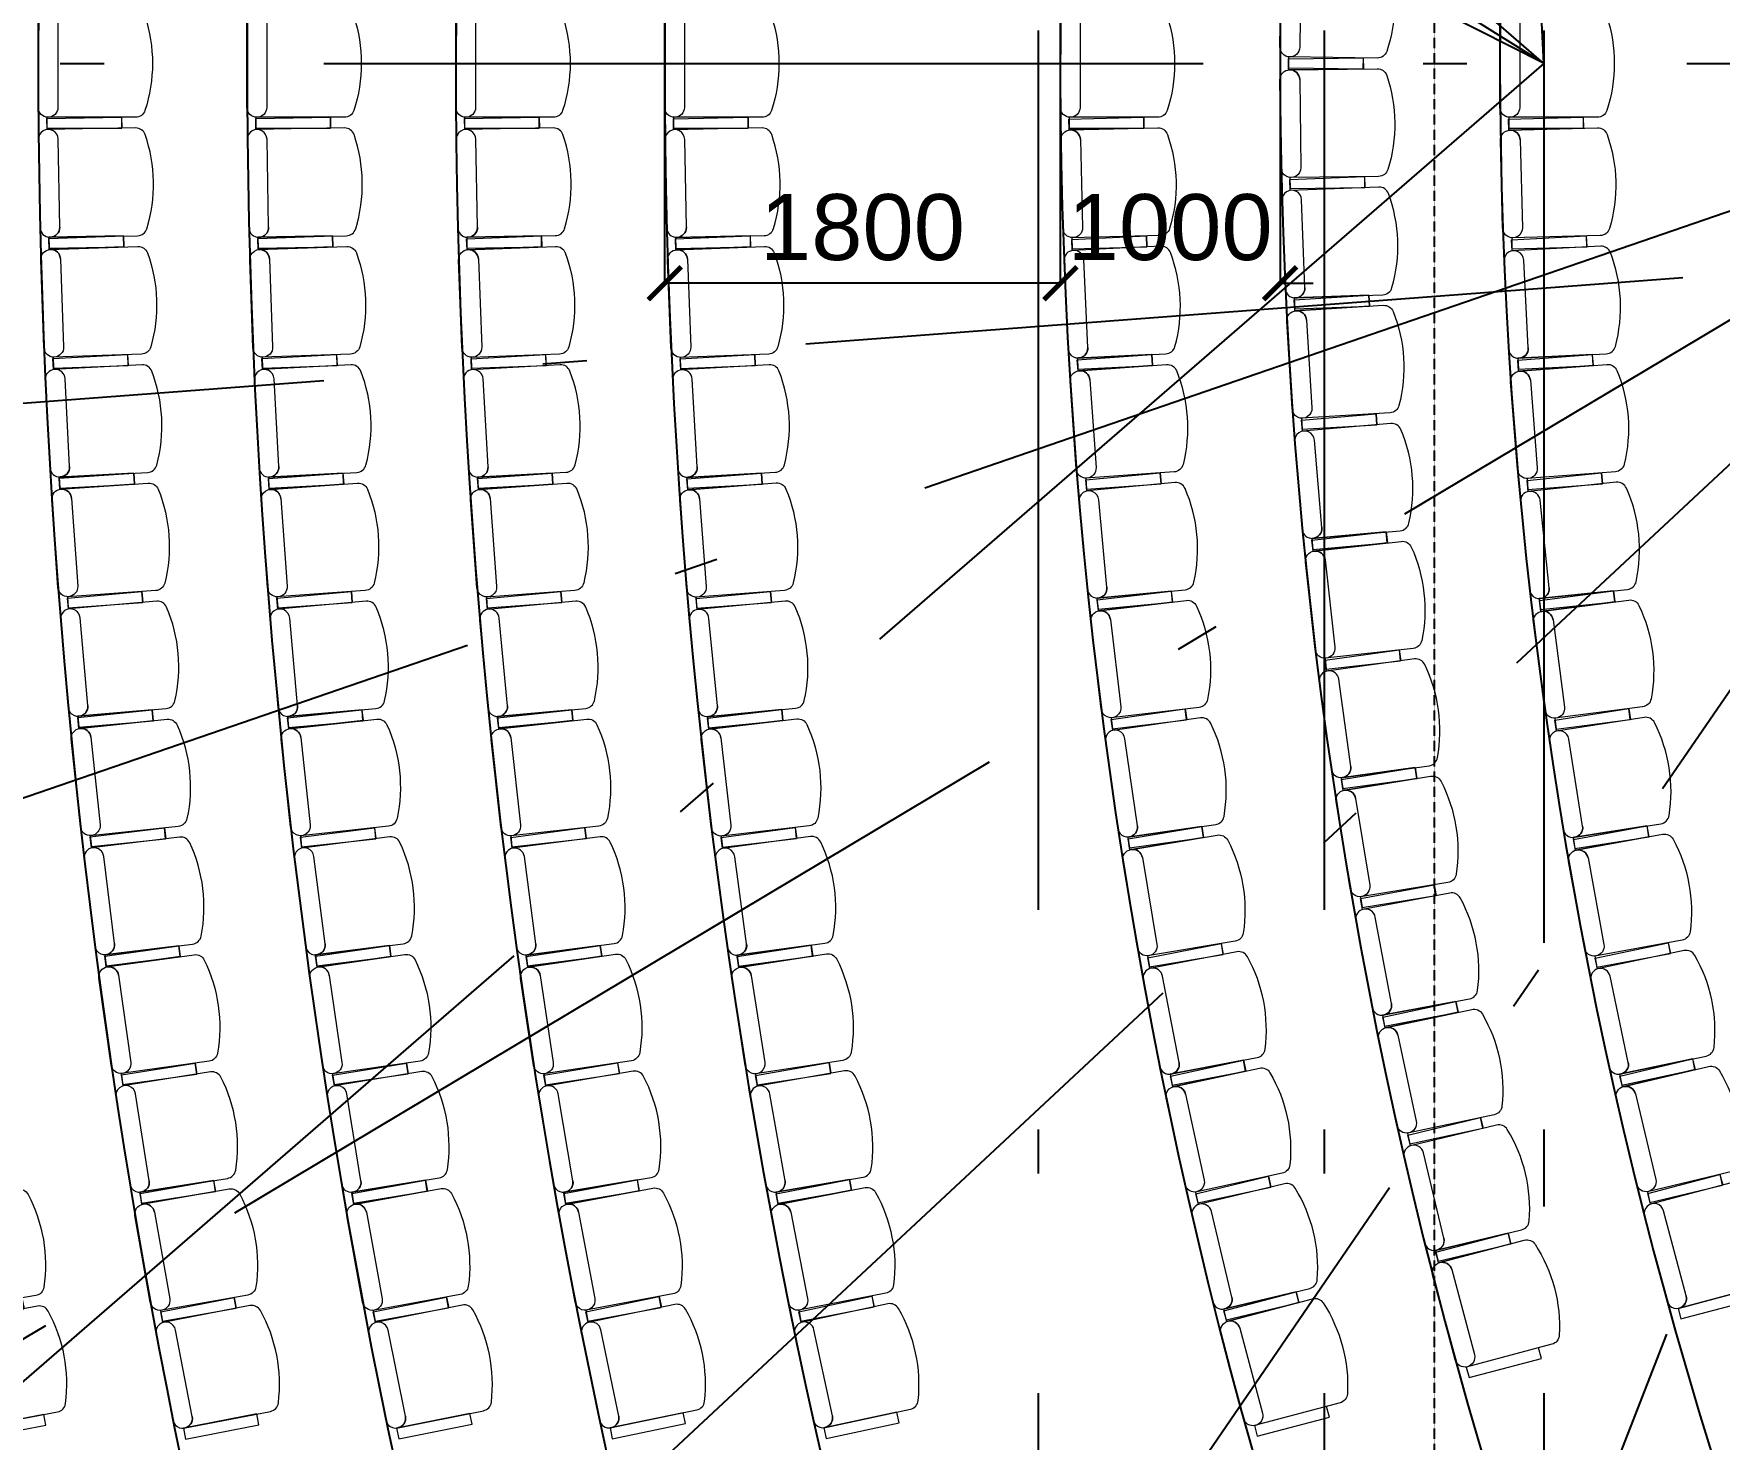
# Model space of a CAD drawing. Header units: millimetres. Extents: x 2558 to 253942, y 1343 to 186042.
# Drawn here: x 162631 to 170299, y 138984 to 145378 of the extents above; entities that cross this region are included whole.
import ezdxf

# ---------------------------------------------------------------- set-up
doc = ezdxf.new("R2010")
doc.units = ezdxf.units.MM
doc.linetypes.add('DASHED', pattern=[0.75, 0.5, -0.25])
doc.linetypes.add('OSY', pattern=[6200, 4000, -1000, 200, -1000])
for name, color, linetype in [('axes', 40, 'OSY'), ('dim100', 7, 'Continuous'), ('P', 3, 'Continuous'), ('R', 7, 'Continuous'), ('SEATS PARTER 54sm', 9, 'Continuous')]:
    doc.layers.add(name, color=color, linetype=linetype)
doc.layers.add('ST', color=5, linetype='Continuous', lineweight=50)
doc.styles.add('DIM100', font='arial.ttf')
doc.dimstyles.new('DIM100', dxfattribs={"dimtxt": 300, "dimasz": 150, "dimexe": 0, "dimexo": 100, "dimgap": 100, "dimtad": 1, "dimdec": 0, "dimzin": 0, "dimdsep": 46, "dimtxsty": 'DIM100', "dimblk": 'ARCHTICK', "dimcen": 200, "dimdle": 0.5, "dimclrt": 256, "dimaunit": 1, "dimazin": 0, "dimtfac": 1, "dimtdec": 0, "dimtix": 1, "dimtofl": 0, "dimtmove": 2, "dimatfit": 0, "dimldrblk": 'DOT', "dimfxl": 0, "dimtvp": 1.5, "dimtolj": 1, "dimtzin": 0, "dimarcsym": 0})

# ---------------------------------------------------------------- blocks, each defined once
blk = doc.blocks.new('_ArchTick')
at = {"color": 0, "linetype": 'ByBlock', "const_width": 0.15}
blk.add_lwpolyline([(-0.5, -0.5), (0.5, 0.5)], dxfattribs=at)
blk = doc.blocks.new('*D450')
at = {"layer": 'Defpoints', "color": 0, "transparency": 16777216}
for p in [(167301.4, 145243.4), (168301.4, 145243.4), (167301.4, 144243.4)]:
    blk.add_point(p, dxfattribs=at)
at = {"layer": 'dim100', "color": 0, "lineweight": -2, "transparency": 16777216}
for p, q in [((167301.4, 145143.4), (167301.4, 144243.4)), ((168301.4, 145143.4), (168301.4, 144243.4)), ((167301.4, 144243.4), (167151.4, 144243.4)), ((168301.4, 144243.4), (168451.4, 144243.4))]:
    blk.add_line(p, q, dxfattribs=at)
at = {"layer": 'dim100', "color": 0, "lineweight": -2, "transparency": 16777216, "xscale": 150, "yscale": 150, "zscale": 150}
blk.add_blockref('_ArchTick', (167301.4, 144243.4), dxfattribs=at)
at = {"layer": 'dim100', "color": 0, "lineweight": -2, "transparency": 16777216, "xscale": 150, "yscale": 150, "zscale": 150, "rotation": 180}
blk.add_blockref('_ArchTick', (168301.4, 144243.4), dxfattribs=at)
at = {"layer": 'dim100', "transparency": 16777216, "insert": (167801.4, 144496.6), "char_height": 300, "attachment_point": 5, "style": 'DIM100'}
blk.add_mtext('\\A1;1000', dxfattribs=at)
blk = doc.blocks.new('_Dot')
at = {"layer": 'P', "color": 0, "lineweight": -2}
blk.add_line((-0.5, 0), (-1, 0), dxfattribs=at)
at = {"layer": 'P', "color": 0, "const_width": 0.5}
blk.add_lwpolyline([(-0.25, 0, 1), (0.25, 0, 1)], format="xyb", close=True, dxfattribs=at)
blk = doc.blocks.new('*D451')
at = {"layer": 'Defpoints', "color": 0, "transparency": 16777216}
for p in [(165501.4, 145243.4), (167301.4, 145243.4), (165501.4, 144243.4)]:
    blk.add_point(p, dxfattribs=at)
at = {"layer": 'dim100', "color": 0, "lineweight": -2, "transparency": 16777216}
for p, q in [((165501.4, 145143.4), (165501.4, 144243.4)), ((167301.4, 145143.4), (167301.4, 144243.4)), ((167301.9, 144243.4), (165500.9, 144243.4))]:
    blk.add_line(p, q, dxfattribs=at)
at = {"layer": 'dim100', "color": 0, "lineweight": -2, "transparency": 16777216, "xscale": 150, "yscale": 150, "zscale": 150, "rotation": 180}
blk.add_blockref('_ArchTick', (165501.4, 144243.4), dxfattribs=at)
at = {"layer": 'dim100', "color": 0, "lineweight": -2, "transparency": 16777216, "xscale": 150, "yscale": 150, "zscale": 150}
blk.add_blockref('_ArchTick', (167301.4, 144243.4), dxfattribs=at)
at = {"layer": 'dim100', "transparency": 16777216, "insert": (166401.4, 144496.6), "char_height": 300, "attachment_point": 5, "style": 'DIM100'}
blk.add_mtext('\\A1;1800', dxfattribs=at)
blk = doc.blocks.new('*D461')
at = {"layer": 'Defpoints', "color": 0, "transparency": 16777216}
for p in [(168899.7, 157728.9), (169501.4, 145243.4)]:
    blk.add_point(p, dxfattribs=at)
at = {"layer": 'dim100', "color": 0, "lineweight": -2, "transparency": 16777216}
blk.add_line((169501.4, 145242.9), (168899.7, 157729.4), dxfattribs=at)
at = {"layer": 'dim100', "color": 0, "lineweight": -2, "transparency": 16777216, "xscale": 150, "yscale": 150, "zscale": 150, "rotation": 92.7591076585115}
blk.add_blockref('_ArchTick', (168899.7, 157728.9), dxfattribs=at)
at = {"layer": 'dim100', "transparency": 16777216, "insert": (169453.4, 151498.3), "char_height": 300, "attachment_point": 5, "rotation": 272.75911, "style": 'DIM100'}
blk.add_mtext('\\A1;R12500', dxfattribs=at)
blk = doc.blocks.new('*D288')
at = {"layer": 'axes', "color": 0, "lineweight": -2, "transparency": 16777216}
blk.add_line((169501.8, 145243.2), (144517.2, 157885.4), dxfattribs=at)
at = {"layer": 'Defpoints', "color": 0, "transparency": 16777216}
for p in [(144517.7, 157885.2), (169501.4, 145243.4)]:
    blk.add_point(p, dxfattribs=at)
at = {"layer": 'axes', "color": 0, "lineweight": -2, "transparency": 16777216, "xscale": 150, "yscale": 150, "zscale": 150, "rotation": 153.1605896453063}
blk.add_blockref('_ArchTick', (144517.7, 157885.2), dxfattribs=at)
at = {"layer": 'axes', "transparency": 16777216, "insert": (157123.8, 151790.2), "char_height": 300, "attachment_point": 5, "rotation": 333.16059, "style": 'DIM100'}
blk.add_mtext('\\A1;R28000', dxfattribs=at)
blk = doc.blocks.new('*D289')
at = {"layer": 'axes', "color": 0, "lineweight": -2, "transparency": 16777216}
blk.add_line((169501.8, 145243.1), (148807, 158171.1), dxfattribs=at)
at = {"layer": 'Defpoints', "color": 0, "transparency": 16777216}
for p in [(148807.4, 158170.9), (169501.4, 145243.4)]:
    blk.add_point(p, dxfattribs=at)
at = {"layer": 'axes', "color": 0, "lineweight": -2, "transparency": 16777216, "xscale": 150, "yscale": 150, "zscale": 150, "rotation": 148.0070886636174}
blk.add_blockref('_ArchTick', (148807.4, 158170.9), dxfattribs=at)
at = {"layer": 'axes', "transparency": 16777216, "insert": (159288.5, 151921.9), "char_height": 300, "attachment_point": 5, "rotation": 328.00709, "style": 'DIM100'}
blk.add_mtext('\\A1;R24400', dxfattribs=at)
blk = doc.blocks.new('*D300')
at = {"layer": 'Defpoints', "color": 0, "transparency": 16777216}
for p in [(166686.6, 153376.1), (194001.4, 145243.4)]:
    blk.add_point(p, dxfattribs=at)
at = {"layer": 'dim100', "color": 0, "lineweight": -2, "transparency": 16777216}
blk.add_line((194001.9, 145243.3), (166686.1, 153376.3), dxfattribs=at)
at = {"layer": 'dim100', "color": 0, "lineweight": -2, "transparency": 16777216, "xscale": 150, "yscale": 150, "zscale": 150, "rotation": 163.4195915115752}
blk.add_blockref('_ArchTick', (166686.6, 153376.1), dxfattribs=at)
at = {"layer": 'dim100', "transparency": 16777216, "insert": (180416.2, 149552.4), "char_height": 300, "attachment_point": 5, "rotation": 343.41959, "style": 'DIM100'}
blk.add_mtext('\\A1;R28500', dxfattribs=at)

msp = doc.modelspace()

# ---------------------------------------------------------------- linework, layer by layer
at = {"layer": 'axes'}
for p, q in [((167201.4, 182593.4), (167201.4, 101893.4)), ((168501.4, 182593.4), (168501.4, 101893.4)), ((169501.4, 182593.4), (169501.4, 101893.4)), ((169501.4, 145243.4), (141538.7, 169473.3)), ((132951.4, 145243.4), (248059.2, 145243.4)), ((169501.4, 145243.4), (141538.7, 121013.6)), ((153779.8, 143031.7), (183001.4, 145243.4)), ((154958.4, 139281.7), (172301.4, 145243.4)), ((172301.4, 145243.4), (156982.9, 136095.4)), ((172301.4, 145243.4), (159778.4, 133562.5)), ((172301.4, 145243.4), (163135.9, 131858)), ((172301.4, 145243.4), (166433.4, 130119.2)), ((169501.4, 145243.4), (169501.4, 126349.1))]:
    msp.add_line(p, q, dxfattribs=at)
msp.add_lwpolyline([(184501.4, 156693.7, -0.085567), (174506.5, 158416.8, 0.127535), (165054.7, 159248.2, 0.846379), (165054.7, 131238.7, 0.127535), (174506.5, 132070, -0.085567), (184501.4, 133793.1, 0.076091)], format="xyb", dxfattribs=at)
for radius, end in [(32000, 270), (30000, 271.14599), (28000, 270), (24400, 270)]:
    msp.add_arc((169501.4, 145243.4), radius, 90, end, dxfattribs=at)
at = {"layer": 'P'}
for centre, radius, start, end in [((190501.4, 145243.4), 23200, 148.05851, 211.26315), ((194001.4, 145243.4), 28499.8, 154.60656, 205.32595), ((194001.4, 145243.4), 29449.8, 155.62958, 204.26217), ((194001.4, 145243.4), 30399.8, 156.79544, 203.05234), ((190501.4, 145243.4), 22200, 147.82141, 212.17859), ((194001.4, 145243.4), 31349.8, 158.11634, 201.68264), ((190501.4, 145243.4), 21200, 147.07226, 212.92774), ((194001.4, 145243.4), 32299.8, 159.61235, 200.13054)]:
    msp.add_arc(centre, radius, start, end, dxfattribs=at)
at = {"layer": 'R', "color": 7, "linetype": 'DASHED'}
msp.add_line((169001.4, 182593.4), (169001.4, 109343.4), dxfattribs=at)
at = {"layer": 'SEATS PARTER 54sm', "linetype": 'Continuous', "lineweight": 0}
for points in [[(168395.6, 145717), (168390.6, 145317, -1), (168300.6, 145318.1), (168305.6, 145718.1, -1), (168395.6, 145717, 0.414213), (168351.1, 145762.5), (168346.1, 145762.6), (168346.7, 145812.6), (168686.7, 145808.4), (168686.1, 145758.4), (168346.1, 145762.6), (168749.3, 145757.6, -0.324534), (168791.7, 145726, -0.1591), (168786.4, 145298.1, -0.324534), (168743.2, 145267.6), (168340.1, 145272.6), (168339.4, 145222.6), (168679.4, 145218.4), (168680, 145268.4)], [(162741.4, 145443.4), (162741.4, 145043.4, -1), (162651.4, 145043.4), (162651.4, 145443.4, -1), (162741.4, 145443.4, 0.414213), (162696.4, 145488.4), (162691.4, 145488.4), (162691.4, 145538.4), (163031.4, 145538.4), (163031.4, 145488.4), (162691.4, 145488.4), (163094.6, 145488.4, -0.324534), (163137.4, 145457.4, -0.1591), (163137.4, 145029.4, -0.324534), (163094.6, 144998.4), (162691.4, 144998.4), (162691.4, 144948.4), (163031.4, 144948.4), (163031.4, 144998.4)], [(163691.4, 145443.4), (163691.4, 145043.4, -1), (163601.4, 145043.4), (163601.4, 145443.4, -1), (163691.4, 145443.4, 0.414213), (163646.4, 145488.4), (163641.4, 145488.4), (163641.4, 145538.4), (163981.4, 145538.4), (163981.4, 145488.4), (163641.4, 145488.4), (164044.6, 145488.4, -0.324534), (164087.4, 145457.4, -0.1591), (164087.4, 145029.4, -0.324534), (164044.6, 144998.4), (163641.4, 144998.4), (163641.4, 144948.4), (163981.4, 144948.4), (163981.4, 144998.4)], [(164641.4, 145443.4), (164641.4, 145043.4, -1), (164551.4, 145043.4), (164551.4, 145443.4, -1), (164641.4, 145443.4, 0.414213), (164596.4, 145488.4), (164591.4, 145488.4), (164591.4, 145538.4), (164931.4, 145538.4), (164931.4, 145488.4), (164591.4, 145488.4), (164994.6, 145488.4, -0.324534), (165037.4, 145457.4, -0.1591), (165037.4, 145029.4, -0.324534), (164994.6, 144998.4), (164591.4, 144998.4), (164591.4, 144948.4), (164931.4, 144948.4), (164931.4, 144998.4)], [(165591.4, 145443.4), (165591.4, 145043.4, -1), (165501.4, 145043.4), (165501.4, 145443.4, -1), (165591.4, 145443.4, 0.414213), (165546.4, 145488.4), (165541.4, 145488.4), (165541.4, 145538.4), (165881.4, 145538.4), (165881.4, 145488.4), (165541.4, 145488.4), (165944.6, 145488.4, -0.324534), (165987.4, 145457.4, -0.1591), (165987.4, 145029.4, -0.324534), (165944.6, 144998.4), (165541.4, 144998.4), (165541.4, 144948.4), (165881.4, 144948.4), (165881.4, 144998.4)], [(167391.4, 145443.4), (167391.4, 145043.4, -1), (167301.4, 145043.4), (167301.4, 145443.4, -1), (167391.4, 145443.4, 0.414213), (167346.4, 145488.4), (167341.4, 145488.4), (167341.4, 145538.4), (167681.4, 145538.4), (167681.4, 145488.4), (167341.4, 145488.4), (167744.6, 145488.4, -0.324534), (167787.4, 145457.4, -0.1591), (167787.4, 145029.4, -0.324534), (167744.6, 144998.4), (167341.4, 144998.4), (167341.4, 144948.4), (167681.4, 144948.4), (167681.4, 144998.4)], [(169391.4, 145443.4), (169391.4, 145043.4, -1), (169301.4, 145043.4), (169301.4, 145443.4, -1), (169391.4, 145443.4, 0.414213), (169346.4, 145488.4), (169341.4, 145488.4), (169341.4, 145538.4), (169681.4, 145538.4), (169681.4, 145488.4), (169341.4, 145488.4), (169744.6, 145488.4, -0.324534), (169787.4, 145457.4, -0.1591), (169787.4, 145029.4, -0.324534), (169744.6, 144998.4), (169341.4, 144998.4), (169341.4, 144948.4), (169681.4, 144948.4), (169681.4, 144998.4)], [(168390.6, 145169.8), (168395.6, 144769.9, -1), (168305.6, 144768.7), (168300.6, 145168.7, -1), (168390.6, 145169.8, 0.414213), (168345.1, 145214.3), (168340.1, 145214.2), (168339.4, 145264.2), (168679.4, 145268.4), (168680, 145218.4), (168340.1, 145214.2), (168743.2, 145219.2, -0.324534), (168786.4, 145188.7, -0.1591), (168791.7, 144760.8, -0.324534), (168749.3, 144729.2), (168346.1, 144724.2), (168346.7, 144674.2), (168686.7, 144678.4), (168686.1, 144728.4)], [(162749.6, 144498.4), (162742.7, 144898.4, 1), (162652.7, 144896.8), (162659.6, 144496.9, 1), (162749.6, 144498.4, -0.414213), (162705.4, 144452.6), (162700.4, 144452.6), (162701.3, 144402.6), (163041.2, 144408.5), (163040.4, 144458.5), (162700.4, 144452.6), (163103.5, 144459.6, 0.324534), (163145.8, 144491.4, 0.1591), (163138.3, 144919.2, 0.324534), (163095, 144949.5), (162691.9, 144942.5), (162691, 144992.5), (163031, 144998.4), (163031.8, 144948.4)], [(163699.9, 144498.3), (163692.7, 144898.2, 1), (163602.7, 144896.6), (163609.9, 144496.6, 1), (163699.9, 144498.3, -0.414213), (163655.7, 144452.5), (163650.7, 144452.4), (163651.6, 144402.4), (163991.6, 144408.5), (163990.7, 144458.5), (163650.7, 144452.4), (164053.8, 144459.6, 0.324534), (164096, 144491.4, 0.1591), (164088.3, 144919.3, 0.324534), (164045, 144949.5), (163641.9, 144942.3), (163641, 144992.3), (163980.9, 144998.4), (163981.8, 144948.4)], [(164650.2, 144498.1), (164642.7, 144898, 1), (164552.8, 144896.4), (164560.2, 144496.4, 1), (164650.2, 144498.1, -0.414213), (164606, 144452.3), (164601, 144452.2), (164601.9, 144402.2), (164941.9, 144408.5), (164941, 144458.5), (164601, 144452.2), (165004.1, 144459.7, 0.324534), (165046.3, 144491.5, 0.1591), (165038.4, 144919.3, 0.324534), (164995, 144949.6), (164591.9, 144942.1), (164591, 144992.1), (164930.9, 144998.4), (164931.9, 144948.4)], [(165600.5, 144497.9), (165592.8, 144897.8, 1), (165502.8, 144896.1), (165510.5, 144496.2, 1), (165600.5, 144497.9, -0.414213), (165556.3, 144452.1), (165551.3, 144452), (165552.3, 144402), (165892.2, 144408.5), (165891.3, 144458.5), (165551.3, 144452), (165954.5, 144459.7, 0.324534), (165996.6, 144491.6, 0.1591), (165988.4, 144919.4, 0.324534), (165945, 144949.6), (165541.9, 144941.9), (165541, 144991.9), (165880.9, 144998.4), (165881.9, 144948.4)], [(167393.1, 144896.6), (167402.6, 144496.7, -1), (167312.6, 144494.5), (167303.2, 144894.4, -1), (167393.1, 144896.6, 0.414213), (167347.1, 144940.5), (167342.1, 144940.4), (167340.9, 144990.4), (167680.8, 144998.4), (167682, 144948.4), (167342.1, 144940.4), (167745.1, 144949.9, -0.324534), (167788.6, 144919.9, -0.1591), (167798.8, 144492.1, -0.324534), (167756.7, 144460), (167353.7, 144450.5), (167354.9, 144400.5), (167694.8, 144408.6), (167693.6, 144458.5)], [(169393.3, 144895.9), (169403.7, 144496, -1), (169313.7, 144493.7), (169303.3, 144893.6, -1), (169393.3, 144895.9, 0.414213), (169347.2, 144939.7), (169342.2, 144939.6), (169340.9, 144989.6), (169680.7, 144998.4), (169682, 144948.4), (169342.2, 144939.6), (169745.2, 144950.1, -0.324534), (169788.8, 144920.1, -0.1591), (169799.9, 144492.3, -0.324534), (169757.9, 144460.2), (169354.9, 144449.8), (169356.2, 144399.8), (169696, 144408.6), (169694.7, 144458.6)], [(168414, 144223), (168399.2, 144622.7, 1), (168309.3, 144619.4), (168324.1, 144219.7, 1), (168414, 144223, -0.414213), (168370.7, 144176.4), (168365.8, 144176.2), (168367.6, 144126.2), (168707.4, 144138.8), (168705.5, 144188.8), (168365.8, 144176.2), (168768.7, 144191.1, 0.324534), (168810.3, 144223.7, 0.1591), (168794.4, 144651.4, 0.324534), (168750.5, 144680.8), (168347.6, 144665.8), (168345.7, 144715.8), (168685.5, 144728.4), (168687.3, 144678.5)], [(162753.4, 144353.4), (162767.4, 143953.7, -1), (162677.4, 143950.5), (162663.5, 144350.3, -1), (162753.4, 144353.4, 0.414213), (162706.9, 144396.8), (162701.9, 144396.6), (162700.1, 144446.6), (163039.9, 144458.5), (163041.7, 144408.5), (162701.9, 144396.6), (163104.8, 144410.7, -0.324534), (163148.7, 144381.2, -0.1591), (163163.6, 143953.5, -0.324534), (163121.9, 143921), (162719, 143906.9), (162720.7, 143857), (163060.5, 143868.8), (163058.8, 143918.8)], [(163703.8, 144353.1), (163718.2, 143953.4, -1), (163628.3, 143950.1), (163613.9, 144349.9, -1), (163703.8, 144353.1, 0.414213), (163657.2, 144396.5), (163652.2, 144396.3), (163650.4, 144446.2), (163990.2, 144458.5), (163992, 144408.5), (163652.2, 144396.3), (164055.1, 144410.8, -0.324534), (164099, 144381.3, -0.1591), (164114.4, 143953.7, -0.324534), (164072.8, 143921.1), (163669.9, 143906.6), (163671.6, 143856.6), (164011.4, 143868.9), (164009.6, 143918.8)], [(164654.2, 144352.8), (164669.1, 143953.1, -1), (164579.1, 143949.7), (164564.3, 144349.4, -1), (164654.2, 144352.8, 0.414213), (164607.6, 144396.1), (164602.6, 144395.9), (164600.7, 144445.9), (164940.5, 144458.5), (164942.4, 144408.5), (164602.6, 144395.9), (165005.5, 144410.9, -0.324534), (165049.4, 144381.4, -0.1591), (165065.3, 143953.8, -0.324534), (165023.7, 143921.2), (164620.8, 143906.2), (164622.6, 143856.3), (164962.4, 143868.9), (164960.6, 143918.9)], [(165604.7, 144352.4), (165620, 143952.7, -1), (165530.1, 143949.3), (165514.7, 144349, -1), (165604.7, 144352.4, 0.414213), (165558, 144395.7), (165553, 144395.5), (165551.1, 144445.4), (165890.8, 144458.5), (165892.7, 144408.5), (165553, 144395.5), (165955.9, 144410.9, -0.324534), (165999.8, 144381.6, -0.1591), (166016.2, 143954, -0.324534), (165974.7, 143921.3), (165571.8, 143905.8), (165573.7, 143855.9), (165913.5, 143868.9), (165911.5, 143918.9)], [(167426.7, 143950.4), (167407.8, 144349.9, 1), (167317.9, 144345.7), (167336.8, 143946.1, 1), (167426.7, 143950.4, -0.414213), (167383.9, 143903.3), (167378.9, 143903), (167381.3, 143853.1), (167720.9, 143869.2), (167718.5, 143919.1), (167378.9, 143903), (167781.6, 143922.1, 0.324534), (167822.9, 143955.1, 0.1591), (167802.7, 144382.6, 0.324534), (167758.5, 144411.6), (167355.7, 144392.5), (167353.4, 144442.4), (167693, 144458.5), (167695.4, 144408.6)], [(169430.2, 143949.2), (169409.4, 144348.6, 1), (169319.5, 144344), (169340.3, 143944.5, 1), (169430.2, 143949.2, -0.414213), (169387.5, 143901.9), (169382.6, 143901.7), (169385.1, 143851.7), (169724.7, 143869.3), (169722.1, 143919.3), (169382.6, 143901.7), (169785.2, 143922.6, 0.324534), (169826.3, 143955.8, 0.1591), (169804.1, 144383.1, 0.324534), (169759.8, 144411.9), (169357.2, 144391), (169354.6, 144440.9), (169694.1, 144458.6), (169696.7, 144408.6)], [(168421.3, 144076), (168446.1, 143676.8, -1), (168356.2, 143671.2), (168331.5, 144070.5, -1), (168421.3, 144076, 0.414213), (168373.6, 144118.2), (168368.6, 144117.8), (168365.6, 144167.7), (168704.9, 144188.8), (168708, 144138.9), (168368.6, 144117.8), (168771.1, 144142.8, -0.324534), (168815.7, 144114.4, -0.1591), (168842.1, 143687.3, -0.324534), (168801.3, 143653.7), (168398.9, 143628.8), (168402, 143578.9), (168741.4, 143599.9), (168738.3, 143649.8)], [(162794.6, 143409.3), (162773.7, 143808.7, 1), (162683.8, 143804), (162704.7, 143404.6, 1), (162794.6, 143409.3, -0.414213), (162752, 143362), (162747, 143361.7), (162749.6, 143311.8), (163089.2, 143329.6), (163086.6, 143379.5), (162747, 143361.7), (163149.7, 143382.8, 0.324534), (163190.8, 143416.1, 0.1591), (163168.4, 143843.4, 0.324534), (163124, 143872.2), (162721.4, 143851.1), (162718.8, 143901), (163058.3, 143918.8), (163060.9, 143868.8)], [(163746.3, 143408.9), (163724.7, 143808.3, 1), (163634.9, 143803.4), (163656.4, 143404, 1), (163746.3, 143408.9, -0.414213), (163703.8, 143361.5), (163698.8, 143361.3), (163701.5, 143311.3), (164041, 143329.7), (164038.3, 143379.6), (163698.8, 143361.3), (164101.4, 143383, 0.324534), (164142.4, 143416.3, 0.1591), (164119.4, 143843.6, 0.324534), (164075, 143872.3), (163672.4, 143850.5), (163669.7, 143900.5), (164009.2, 143918.8), (164011.9, 143868.9)], [(164698.1, 143408.4), (164675.8, 143807.8, 1), (164586, 143802.8), (164608.2, 143403.4, 1), (164698.1, 143408.4, -0.414213), (164655.7, 143361), (164650.7, 143360.7), (164653.5, 143310.8), (164993, 143329.7), (164990.2, 143379.7), (164650.7, 143360.7), (165053.2, 143383.2, 0.324534), (165094.2, 143416.6, 0.1591), (165070.4, 143843.8, 0.324534), (165026, 143872.4), (164623.4, 143850), (164620.6, 143899.9), (164960.1, 143918.8), (164962.9, 143868.9)], [(165650, 143408), (165627, 143807.3, 1), (165537.2, 143802.1), (165560.2, 143402.8, 1), (165650, 143408, -0.414213), (165607.7, 143360.5), (165602.7, 143360.2), (165605.6, 143310.3), (165945, 143329.8), (165942.1, 143379.8), (165602.7, 143360.2), (166005.2, 143383.4, 0.324534), (166046.1, 143416.8, 0.1591), (166021.5, 143844.1, 0.324534), (165977, 143872.6), (165574.5, 143849.4), (165571.6, 143899.3), (165911.1, 143918.9), (165913.9, 143868.9)], [(167435.4, 143803.8), (167463.8, 143404.8, -1), (167374, 143398.4), (167345.6, 143797.4, -1), (167435.4, 143803.8, 0.414213), (167387.3, 143845.5), (167382.3, 143845.1), (167378.8, 143895), (167717.9, 143919.1), (167721.5, 143869.2), (167382.3, 143845.1), (167784.5, 143873.7, -0.324534), (167829.4, 143845.8, -0.1591), (167859.7, 143418.9, -0.324534), (167819.3, 143384.9), (167417.1, 143356.3), (167420.6, 143306.5), (167759.8, 143330.6), (167756.2, 143380.5)], [(169439.7, 143802), (169470.8, 143403.2, -1), (169381.1, 143396.2), (169350, 143795, -1), (169439.7, 143802, 0.414213), (169391.4, 143843.3), (169386.4, 143843), (169382.5, 143892.8), (169721.5, 143919.2), (169725.3, 143869.4), (169386.4, 143843), (169788.3, 143874.3, -0.324534), (169833.4, 143846.7, -0.1591), (169866.6, 143420, -0.324534), (169826.4, 143385.8), (169424.5, 143354.4), (169428.3, 143304.6), (169767.3, 143331), (169763.4, 143380.9)], [(168491.6, 143131.5), (168457, 143530, 1), (168367.3, 143522.2), (168401.9, 143123.7, 1), (168491.6, 143131.5, -0.414213), (168450.6, 143082.8), (168445.7, 143082.4), (168450, 143032.6), (168788.7, 143062), (168784.4, 143111.8), (168445.7, 143082.4), (168847.3, 143117.2, 0.324534), (168887.3, 143151.9, 0.1591), (168850.2, 143578.2, 0.324534), (168804.9, 143605.4), (168403.3, 143570.5), (168398.9, 143620.3), (168737.7, 143649.8), (168742, 143599.9)], [(162803.5, 143264.5), (162831.3, 142865.5, -1), (162741.5, 142859.2), (162713.7, 143258.2, -1), (162803.5, 143264.5, 0.414213), (162755.4, 143306.3), (162750.4, 143305.9), (162747, 143355.8), (163086.1, 143379.5), (163089.6, 143329.6), (162750.4, 143305.9), (163152.6, 143334, -0.324534), (163197.5, 143306, -0.1591), (163227.3, 142879.1, -0.324534), (163186.8, 142845.2), (162784.6, 142817.1), (162788.1, 142767.2), (163127.2, 142790.9), (163123.8, 142840.8)], [(163755.4, 143264), (163784.2, 142865, -1), (163694.4, 142858.5), (163665.7, 143257.5, -1), (163755.4, 143264, 0.414213), (163707.3, 143305.6), (163702.3, 143305.2), (163698.7, 143355.1), (164037.9, 143379.6), (164041.5, 143329.7), (163702.3, 143305.2), (164104.5, 143334.2, -0.324534), (164149.4, 143306.4, -0.1591), (164180.1, 142879.5, -0.324534), (164139.7, 142845.5), (163737.6, 142816.5), (163741.2, 142766.6), (164080.3, 142791.1), (164076.7, 142841)], [(164707.6, 143263.4), (164737.2, 142864.5, -1), (164647.5, 142857.8), (164617.8, 143256.7, -1), (164707.6, 143263.4, 0.414213), (164659.3, 143304.9), (164654.4, 143304.5), (164650.6, 143354.4), (164989.7, 143379.6), (164993.4, 143329.8), (164654.4, 143304.5), (165056.4, 143334.5, -0.324534), (165101.4, 143306.7, -0.1591), (165133.1, 142879.9, -0.324534), (165092.8, 142845.8), (164690.7, 142815.9), (164694.4, 142766), (165033.5, 142791.3), (165029.8, 142841.1)], [(165659.8, 143262.8), (165690.5, 142863.9, -1), (165600.8, 142857), (165570.1, 143255.8, -1), (165659.8, 143262.8, 0.414213), (165611.5, 143304.2), (165606.5, 143303.8), (165602.7, 143353.6), (165941.7, 143379.7), (165945.5, 143329.9), (165606.5, 143303.8), (166008.5, 143334.7, -0.324534), (166053.5, 143307.1, -0.1591), (166086.4, 142880.4, -0.324534), (166046.1, 142846.2), (165644.1, 142815.2), (165647.9, 142765.4), (165986.9, 142791.5), (165983.1, 142841.3)], [(167513.7, 142860.2), (167475.9, 143258.4, 1), (167386.3, 143249.9), (167424.1, 142851.7, 1), (167513.7, 142860.2, -0.414213), (167473.2, 142811.2), (167468.2, 142810.7), (167472.9, 142760.9), (167811.4, 142793), (167806.7, 142842.8), (167468.2, 142810.7), (167869.6, 142848.8, 0.324534), (167909.2, 142883.7, 0.1591), (167868.8, 143309.8, 0.324534), (167823.3, 143336.6), (167421.9, 143298.5), (167417.2, 143348.3), (167755.7, 143380.4), (167760.4, 143330.6)], [(169525.6, 142858.4), (169484.2, 143256.3, 1), (169394.7, 143247), (169436.1, 142849.1, 1), (169525.6, 142858.4, -0.414213), (169485.5, 142809), (169480.5, 142808.5), (169485.7, 142758.8), (169823.9, 142794), (169818.7, 142843.7), (169480.5, 142808.5), (169881.5, 142850.3, 0.324534), (169920.9, 142885.6, 0.1591), (169876.6, 143311.2, 0.324534), (169830.8, 143337.6), (169429.8, 143295.9), (169424.6, 143345.6), (169762.8, 143380.8), (169768, 143331.1)], [(168506.1, 142985.1), (168550.6, 142587.6, -1), (168461.1, 142577.6), (168416.7, 142975.1, -1), (168506.1, 142985.1, 0.414213), (168456.4, 143024.8), (168451.4, 143024.2), (168445.9, 143073.9), (168783.8, 143111.7), (168789.3, 143062), (168451.4, 143024.2), (168852.1, 143069.1, -0.324534), (168898.1, 143043, -0.1591), (168945.6, 142617.7, -0.324534), (168906.6, 142582.1), (168505.9, 142537.3), (168511.4, 142487.6), (168849.3, 142525.4), (168843.8, 142575.1)], [(162877.5, 142322.4), (162842.7, 142720.9, 1), (162753, 142713), (162787.9, 142314.6, 1), (162877.5, 142322.4, -0.414213), (162836.6, 142273.7), (162831.6, 142273.2), (162836, 142223.4), (163174.7, 142253), (163170.3, 142302.8), (162831.6, 142273.2), (163233.3, 142308.3, 0.324534), (163273.2, 142343, 0.1591), (163235.9, 142769.3, 0.324534), (163190.6, 142796.5), (162789, 142761.4), (162784.6, 142811.2), (163123.3, 142840.8), (163127.7, 142791)], [(163831.9, 142321.9), (163795.9, 142720.3, 1), (163706.3, 142712.2), (163742.2, 142313.8, 1), (163831.9, 142321.9, -0.414213), (163791.1, 142273), (163786.1, 142272.6), (163790.6, 142222.8), (164129.2, 142253.3), (164124.7, 142303.1), (163786.1, 142272.6), (164187.7, 142308.8, 0.324534), (164227.5, 142343.5, 0.1591), (164189, 142769.7, 0.324534), (164143.6, 142796.8), (163742.1, 142760.6), (163737.6, 142810.4), (164076.2, 142840.9), (164080.7, 142791.1)], [(164786.5, 142321.3), (164749.4, 142719.6, 1), (164659.8, 142711.3), (164696.9, 142313, 1), (164786.5, 142321.3, -0.414213), (164745.9, 142272.3), (164740.9, 142271.9), (164745.5, 142222.1), (165084, 142253.6), (165079.4, 142303.4), (164740.9, 142271.9), (165142.3, 142309.3, 0.324534), (165182, 142344.1, 0.1591), (165142.3, 142770.2, 0.324534), (165096.9, 142797.2), (164695.4, 142759.8), (164690.8, 142809.6), (165029.3, 142841.1), (165034, 142791.3)], [(165741.4, 142320.8), (165703.1, 142718.9, 1), (165613.5, 142710.3), (165651.8, 142312.1, 1), (165741.4, 142320.8, -0.414213), (165700.9, 142271.6), (165696, 142271.2), (165700.8, 142221.4), (166039.2, 142254), (166034.4, 142303.8), (165696, 142271.2), (166097.3, 142309.8, 0.324534), (166136.9, 142344.8, 0.1591), (166095.9, 142770.8, 0.324534), (166050.3, 142797.6), (165649, 142758.9), (165644.2, 142808.7), (165982.6, 142841.3), (165987.4, 142791.5)], [(167529.3, 142714.2), (167576.6, 142317, -1), (167487.2, 142306.4), (167440, 142703.6, -1), (167529.3, 142714.2, 0.414213), (167479.3, 142753.6), (167474.4, 142753), (167468.5, 142802.6), (167806.1, 142842.8), (167812, 142793.1), (167474.4, 142753), (167874.7, 142800.6, -0.324534), (167920.9, 142774.8, -0.1591), (167971.4, 142349.9, -0.324534), (167932.6, 142314), (167532.2, 142266.4), (167538.1, 142216.8), (167875.7, 142256.9), (167869.8, 142306.5)], [(169542.8, 142711.9), (169594.5, 142315.3, -1), (169505.3, 142303.7), (169453.5, 142700.3, -1), (169542.8, 142711.9, 0.414213), (169492.3, 142750.7), (169487.4, 142750.1), (169480.9, 142799.7), (169818.1, 142843.6), (169824.5, 142794.1), (169487.4, 142750.1), (169887.2, 142802.2, -0.324534), (169933.6, 142777, -0.1591), (169988.9, 142352.6, -0.324534), (169950.5, 142316.3), (169550.7, 142264.2), (169557.2, 142214.6), (169894.3, 142258.6), (169887.9, 142308.2)], [(168623, 142045.2), (168568.7, 142441.5, 1), (168479.6, 142429.3), (168533.8, 142033, 1), (168623, 142045.2, -0.414213), (168584.5, 141994.5), (168579.6, 141993.8), (168586.4, 141944.3), (168923.2, 141990.4), (168916.4, 142040), (168579.6, 141993.8), (168979, 142048.6, 0.324534), (169017.2, 142085.1, 0.1591), (168959.1, 142509.1, 0.324534), (168912.5, 142534), (168513.1, 142479.3), (168506.3, 142528.9), (168843.2, 142575), (168849.9, 142525.5)], [(162891.4, 142178), (162933.2, 141780.2, -1), (162843.7, 141770.8), (162801.9, 142168.6, -1), (162891.4, 142178, 0.414213), (162842, 142218.1), (162837, 142217.5), (162831.8, 142267.3), (163169.9, 142302.8), (163175.1, 142253.1), (162837, 142217.5), (163238, 142259.7, -0.324534), (163283.7, 142233.3, -0.1591), (163328.4, 141807.7, -0.324534), (163289.1, 141772.3), (162888.2, 141730.2), (162893.4, 141680.5), (163231.5, 141716), (163226.3, 141765.7)], [(163846.2, 142177.4), (163889.3, 141779.7, -1), (163799.8, 141770), (163756.7, 142167.7, -1), (163846.2, 142177.4, 0.414213), (163796.6, 142217.3), (163791.6, 142216.7), (163786.3, 142266.4), (164124.3, 142303.1), (164129.7, 142253.4), (163791.6, 142216.7), (164192.5, 142260.2, -0.324534), (164238.4, 142233.9, -0.1591), (164284.4, 141808.5, -0.324534), (164245.3, 141773), (163844.4, 141729.6), (163849.8, 141679.9), (164187.8, 141716.5), (164182.4, 141766.2)], [(164801.3, 142176.7), (164845.8, 141779.2, -1), (164756.4, 141769.2), (164711.9, 142166.7, -1), (164801.3, 142176.7, 0.414213), (164751.6, 142216.4), (164746.6, 142215.9), (164741.1, 142265.6), (165078.9, 142303.4), (165084.5, 142253.7), (164746.6, 142215.9), (165147.3, 142260.7, -0.324534), (165193.3, 142234.6, -0.1591), (165240.9, 141809.3, -0.324534), (165201.8, 141773.7), (164801.1, 141728.9), (164806.7, 141679.2), (165144.6, 141717), (165139, 141766.7)], [(165756.8, 142176), (165802.7, 141778.7, -1), (165713.3, 141768.3), (165667.4, 142165.7, -1), (165756.8, 142176, 0.414213), (165706.9, 142215.5), (165701.9, 142215), (165696.2, 142264.6), (166033.9, 142303.7), (166039.7, 142254), (165701.9, 142215), (166102.4, 142261.3, -0.324534), (166148.5, 142235.4, -0.1591), (166197.7, 141810.3, -0.324534), (166158.8, 141774.6), (165758.3, 141728.2), (165764, 141678.5), (166101.7, 141717.6), (166096, 141767.3)], [(167652.2, 141775.4), (167595.6, 142171.4, 1), (167506.5, 142158.6), (167563.1, 141762.7, 1), (167652.2, 141775.4, -0.414213), (167614, 141724.5), (167609.1, 141723.8), (167616.2, 141674.3), (167952.7, 141722.4), (167945.7, 141771.9), (167609.1, 141723.8), (168008.2, 141780.8, 0.324534), (168046.2, 141817.6, 0.1591), (167985.6, 142241.2, 0.324534), (167938.9, 142265.9), (167539.7, 142208.9), (167532.7, 142258.4), (167869.3, 142306.5), (167876.3, 142257)], [(169677.5, 141774.1), (169615.5, 142169.3, 1), (169526.6, 142155.3), (169588.5, 141760.2, 1), (169677.5, 141774.1, -0.414213), (169640, 141722.7), (169635, 141721.9), (169642.8, 141672.5), (169978.7, 141725.2), (169970.9, 141774.6), (169635, 141721.9), (170033.3, 141784.4, 0.324534), (170070.8, 141821.7, 0.1591), (170004.5, 142244.4, 0.324534), (169957.4, 142268.5), (169559.1, 142206), (169551.3, 142255.4), (169887.2, 142308.1), (169895, 142258.7)], [(168644.8, 141899.7), (168708.8, 141504.8, -1), (168620, 141490.4), (168555.9, 141885.3, -1), (168644.8, 141899.7, 0.414213), (168593.2, 141936.9), (168588.2, 141936.1), (168580.2, 141985.4), (168915.8, 142039.9), (168923.8, 141990.5), (168588.2, 141936.1), (168986.2, 142000.7, -0.324534), (169033.4, 141976.9, -0.1591), (169101.9, 141554.5, -0.324534), (169064.7, 141517), (168666.7, 141452.4), (168674.7, 141403.1), (169010.3, 141457.5), (169002.3, 141506.9)], [(162998.3, 141239.1), (162949.6, 141636.1, 1), (162860.3, 141625.1), (162909, 141228.1, 1), (162998.3, 141239.1, -0.414213), (162959.1, 141188.9), (162954.1, 141188.3), (162960.2, 141138.7), (163297.7, 141180.1), (163291.6, 141229.7), (162954.1, 141188.3), (163354.3, 141237.4, 0.324534), (163393, 141273.4, 0.1591), (163340.9, 141698.2, 0.324534), (163294.7, 141723.7), (162894.5, 141674.7), (162888.4, 141724.3), (163225.9, 141765.7), (163231.9, 141716.1)], [(163956.5, 141238.7), (163906.2, 141635.5, 1), (163816.9, 141624.2), (163867.2, 141227.3, 1), (163956.5, 141238.7, -0.414213), (163917.5, 141188.4), (163912.5, 141187.7), (163918.8, 141138.1), (164256.1, 141180.8), (164249.8, 141230.4), (163912.5, 141187.7), (164312.5, 141238.4, 0.324534), (164351, 141274.5, 0.1591), (164297.3, 141699.1, 0.324534), (164251, 141724.5), (163851, 141673.8), (163844.7, 141723.5), (164182, 141766.2), (164188.3, 141716.5)], [(164915.2, 141238.2), (164863.3, 141634.9, 1), (164774.1, 141623.2), (164825.9, 141226.6, 1), (164915.2, 141238.2, -0.414213), (164876.4, 141187.8), (164871.4, 141187.1), (164877.9, 141137.6), (165215, 141181.6), (165208.6, 141231.2), (164871.4, 141187.1), (165271.2, 141239.4, 0.324534), (165309.6, 141275.7, 0.1591), (165254.1, 141700.1, 0.324534), (165207.7, 141725.3), (164807.9, 141673), (164801.4, 141722.6), (165138.5, 141766.7), (165145, 141717.1)], [(165874.5, 141237.8), (165820.9, 141634.2, 1), (165731.7, 141622.2), (165785.3, 141225.8, 1), (165874.5, 141237.8, -0.414213), (165835.9, 141187.2), (165831, 141186.5), (165837.7, 141137), (166174.6, 141182.6), (166167.9, 141232.1), (165831, 141186.5), (166230.5, 141240.6, 0.324534), (166268.7, 141277.1, 0.1591), (166211.4, 141701.1, 0.324534), (166164.8, 141726.2), (165765.3, 141672.1), (165758.6, 141721.7), (166095.5, 141767.2), (166102.2, 141717.7)], [(167674.7, 141630.3), (167740.7, 141235.8, -1), (167651.9, 141220.9), (167585.9, 141615.4, -1), (167674.7, 141630.3, 0.414213), (167622.9, 141667.3), (167618, 141666.4), (167609.7, 141715.7), (167945.1, 141771.8), (167953.3, 141722.5), (167618, 141666.4), (168015.6, 141732.9, -0.324534), (168062.9, 141709.3, -0.1591), (168133.5, 141287.3, -0.324534), (168096.4, 141249.6), (167698.8, 141183.1), (167707, 141133.8), (168042.4, 141189.9), (168034.1, 141239.2)], [(169702.2, 141628.7), (169774.4, 141235.3, -1), (169685.9, 141219), (169613.7, 141612.4, -1), (169702.2, 141628.7, 0.414213), (169649.8, 141664.8), (169644.9, 141663.9), (169635.9, 141713.1), (169970.3, 141774.5), (169979.3, 141725.3), (169644.9, 141663.9), (170041.5, 141736.7, -0.324534), (170089.1, 141713.9, -0.1591), (170166.4, 141293, -0.324534), (170129.9, 141254.8), (169733.4, 141182), (169742.4, 141132.8), (170076.8, 141194.2), (170067.8, 141243.4)], [(168808, 140966.7), (168734.2, 141359.9, 1), (168645.8, 141343.3), (168719.6, 140950.1, 1), (168808, 140966.7, -0.414213), (168772.1, 140914.2), (168767.2, 140913.3), (168776.4, 140864.1), (169110.6, 140926.9), (169101.3, 140976), (168767.2, 140913.3), (169163.4, 140987.7, 0.324534), (169199.8, 141026.1, 0.1591), (169120.8, 141446.7, 0.324534), (169073, 141469.3), (168676.8, 141394.9), (168667.5, 141444), (169001.7, 141506.8), (169010.9, 141457.6)], [(163017.2, 141095.2), (163072.8, 140699.1, -1), (162983.7, 140686.6), (162928.1, 141082.7, -1), (163017.2, 141095.2, 0.414213), (162966.4, 141133.6), (162961.4, 141132.9), (162954.5, 141182.4), (163291.2, 141229.6), (163298.1, 141180.1), (162961.4, 141132.9), (163360.7, 141188.9, -0.324534), (163407.4, 141164.1, -0.1591), (163466.9, 140740.4, -0.324534), (163428.8, 140703.7), (163029.6, 140647.6), (163036.5, 140598.1), (163373.2, 140645.4), (163366.3, 140694.9)], [(163976, 141094.8), (164033.4, 140698.9, -1), (163944.3, 140686), (163886.9, 141081.9, -1), (163976, 141094.8, 0.414213), (163925, 141132.8), (163920.1, 141132.1), (163912.9, 141181.6), (164249.4, 141230.4), (164256.5, 141180.9), (163920.1, 141132.1), (164319.1, 141189.9, -0.324534), (164365.9, 141165.4, -0.1591), (164427.2, 140741.9, -0.324534), (164389.3, 140705), (163990.3, 140647.2), (163997.5, 140597.7), (164334, 140646.5), (164326.8, 140695.9)], [(164935.4, 141094.3), (164994.6, 140698.7, -1), (164905.6, 140685.4), (164846.4, 141080.9, -1), (164935.4, 141094.3, 0.414213), (164884.2, 141132.1), (164879.2, 141131.4), (164871.8, 141180.8), (165208.1, 141231.2), (165215.5, 141181.7), (164879.2, 141131.4), (165278, 141191.1, -0.324534), (165324.9, 141166.7, -0.1591), (165388.2, 140743.5, -0.324534), (165350.5, 140706.5), (164951.8, 140646.8), (164959.2, 140597.3), (165295.5, 140647.7), (165288.1, 140697.1)], [(165895.4, 141093.8), (165956.6, 140698.5, -1), (165867.6, 140684.7), (165806.4, 141080, -1), (165895.4, 141093.8, 0.414213), (165844, 141131.4), (165839.1, 141130.6), (165831.4, 141180), (166167.4, 141232), (166175.1, 141182.6), (165839.1, 141130.6), (166237.5, 141192.3, -0.324534), (166284.5, 141168.2, -0.1591), (166350, 140745.3, -0.324534), (166312.5, 140708.1), (165914.1, 140646.4), (165921.7, 140597), (166257.7, 140649), (166250, 140698.4)], [(167841.9, 140698.4), (167766.6, 141091.2, 1), (167678.2, 141074.3), (167753.5, 140681.4, 1), (167841.9, 140698.4, -0.414213), (167806.1, 140645.7), (167801.2, 140644.8), (167810.6, 140595.7), (168144.6, 140659.6), (168135.1, 140708.7), (167801.2, 140644.8), (168197.2, 140720.6, 0.324534), (168233.4, 140759.2, 0.1591), (168152.8, 141179.4, 0.324534), (168105, 141201.9), (167709, 141126), (167699.6, 141175.1), (168033.5, 141239.1), (168042.9, 141190)], [(169885.3, 140699.1), (169802.9, 141090.5, 1), (169714.9, 141072), (169797.3, 140680.6, 1), (169885.3, 140699.1, -0.414213), (169850.6, 140645.8), (169845.7, 140644.8), (169856, 140595.9), (170188.7, 140665.9), (170178.4, 140714.8), (169845.7, 140644.8), (170240.2, 140727.8, 0.324534), (170275.7, 140767, 0.1591), (170187.5, 141185.8, 0.324534), (170139.3, 141207.3), (169744.7, 141124.3), (169734.4, 141173.2), (170067.2, 141243.2), (170077.5, 141194.3)], [(168837, 140822.4), (168920.5, 140431.3, -1), (168832.5, 140412.5), (168749, 140803.7, -1), (168837, 140822.4, 0.414213), (168783.6, 140857.1), (168778.7, 140856), (168768.2, 140904.9), (169100.7, 140975.9), (169111.2, 140927), (168778.7, 140856), (169173, 140940.2, -0.324534), (169221.3, 140918.8, -0.1591), (169310.6, 140500.3, -0.324534), (169275.3, 140461), (168881, 140376.8), (168891.4, 140327.9), (169223.9, 140398.9), (169213.5, 140447.8)], [(167871.2, 140554.5), (167955.7, 140163.5, -1), (167867.8, 140144.5), (167783.2, 140535.4, -1), (167871.2, 140554.5, 0.414213), (167817.7, 140588.9), (167812.8, 140587.9), (167802.2, 140636.8), (168134.6, 140708.6), (168145.1, 140659.7), (167812.8, 140587.9), (168206.9, 140673.1, -0.324534), (168255.3, 140651.8, -0.1591), (168345.7, 140233.5, -0.324534), (168310.4, 140194.2), (167916.4, 140109), (167926.9, 140060.1), (168259.3, 140131.9), (168248.7, 140180.8)], [(169917.6, 140555.2), (170010.1, 140166, -1), (169922.6, 140145.2), (169830, 140534.4, -1), (169917.6, 140555.2, 0.414213), (169863.4, 140588.6), (169858.5, 140587.4), (169847, 140636), (170177.8, 140714.7), (170189.3, 140666), (169858.5, 140587.4), (170250.8, 140680.7, -0.324534), (170299.6, 140660.4, -0.1591), (170398.6, 140244, -0.324534), (170364.1, 140203.9), (169971.9, 140110.7), (169983.4, 140062), (170314.2, 140140.7), (170302.7, 140189.3)], [(163156.7, 140160.6), (163094.2, 140555.7, 1), (163005.3, 140541.6), (163067.8, 140146.5, 1), (163156.7, 140160.6, -0.414213), (163119.3, 140109.1), (163114.4, 140108.3), (163122.2, 140058.9), (163458, 140112.1), (163450.2, 140161.5), (163114.4, 140108.3), (163512.6, 140171.3, 0.324534), (163550, 140208.7, 0.1591), (163483.1, 140631.3, 0.324534), (163436, 140655.3), (163037.8, 140592.3), (163030, 140641.7), (163365.8, 140694.8), (163373.6, 140645.4)], [(164119.9, 140160.6), (164055.5, 140555.4, 1), (163966.6, 140540.9), (164031.1, 140146.1, 1), (164119.9, 140160.6, -0.414213), (164082.8, 140108.9), (164077.8, 140108.1), (164085.9, 140058.8), (164421.5, 140113.6), (164413.4, 140162.9), (164077.8, 140108.1), (164475.8, 140173.1, 0.324534), (164513, 140210.6, 0.1591), (164444, 140633, 0.324534), (164396.8, 140656.7), (163998.9, 140591.7), (163990.8, 140641.1), (164326.4, 140695.9), (164334.4, 140646.5)], [(165084, 140160.7), (165017.4, 140555.1, 1), (164928.7, 140540.1), (164995.3, 140145.7, 1), (165084, 140160.7, -0.414213), (165047.1, 140108.8), (165042.2, 140108), (165050.5, 140058.7), (165385.8, 140115.3), (165377.4, 140164.6), (165042.2, 140108), (165439.7, 140175.1, 0.324534), (165476.8, 140212.8, 0.1591), (165405.6, 140634.8, 0.324534), (165358.2, 140658.2), (164960.7, 140591.2), (164952.3, 140640.5), (165287.6, 140697), (165295.9, 140647.7)], [(166049, 140160.8), (165980.2, 140554.9, 1), (165891.6, 140539.4), (165960.4, 140145.3, 1), (166049, 140160.8, -0.414213), (166012.4, 140108.8), (166007.5, 140107.9), (166016.1, 140058.6), (166351, 140117.1), (166342.4, 140166.4), (166007.5, 140107.9), (166404.7, 140177.2, 0.324534), (166441.5, 140215.2, 0.1591), (166367.9, 140636.7, 0.324534), (166320.4, 140659.9), (165923.2, 140590.6), (165914.6, 140639.8), (166249.6, 140698.3), (166258.2, 140649.1)], [(169046.2, 139898.7), (168953, 140287.7, 1), (168865.5, 140266.8), (168958.6, 139877.8, 1), (169046.2, 139898.7, -0.414213), (169012.9, 139844.5), (169008, 139843.3), (169019.7, 139794.7), (169350.3, 139873.9), (169338.7, 139922.5), (169008, 139843.3), (169400.1, 139937.2, 0.324534), (169434.5, 139977.4, 0.1591), (169334.8, 140393.5, 0.324534), (169286, 140413.8), (168893.9, 140319.9), (168882.2, 140368.5), (169212.9, 140447.7), (169224.5, 140399)], [(168082.2, 139631.5), (167988.5, 140020.3, 1), (167901, 139999.3), (167994.7, 139610.4, 1), (168082.2, 139631.5, -0.414213), (168049, 139577.2), (168044.2, 139576), (168055.9, 139527.4), (168386.4, 139607.1), (168374.7, 139655.7), (168044.2, 139576), (168436.1, 139670.5, 0.324534), (168470.4, 139710.7, 0.1591), (168370.1, 140126.7, 0.324534), (168321.3, 140146.9), (167929.3, 140052.4), (167917.6, 140101), (168248.1, 140180.7), (168259.8, 140132.1)], [(170148.7, 139636.4), (170046.1, 140023, 1), (169959.1, 139999.9), (170061.7, 139613.3, 1), (170148.7, 139636.4, -0.414213), (170116.7, 139581.3), (170111.9, 139580), (170124.7, 139531.7), (170453.3, 139618.9), (170440.5, 139667.2), (170111.9, 139580), (170501.6, 139683.4, 0.324534), (170535, 139724.4, 0.1591), (170425.2, 140138, 0.324534), (170375.9, 140157), (169986.2, 140053.6), (169973.4, 140102), (170302, 140189.2), (170314.9, 140140.8)], [(162217.5, 140017.6), (162284.9, 139623.3, -1), (162196.1, 139608.1), (162128.8, 140002.4, -1), (162217.5, 140017.6, 0.414213), (162165.6, 140054.4), (162160.7, 140053.5), (162152.2, 140102.8), (162487.4, 140160), (162495.8, 140110.8), (162160.7, 140053.5), (162558.1, 140121.4, -0.324534), (162605.5, 140098, -0.1591), (162677.5, 139676.2, -0.324534), (162640.6, 139638.4), (162243.2, 139570.5), (162251.6, 139521.2), (162586.7, 139578.5), (162578.3, 139627.7)], [(163180.7, 140017.5), (163250, 139623.6, -1), (163161.4, 139608), (163092, 140001.9, -1), (163180.7, 140017.5, 0.414213), (163128.5, 140054), (163123.6, 140053.2), (163114.9, 140102.4), (163449.8, 140161.4), (163458.5, 140112.1), (163123.6, 140053.2), (163520.7, 140123.1, -0.324534), (163568.2, 140100, -0.1591), (163642.4, 139678.5, -0.324534), (163605.7, 139640.5), (163208.6, 139570.6), (163217.3, 139521.4), (163552.1, 139580.3), (163543.5, 139629.6)], [(164144.6, 140017.5), (164216.2, 139624, -1), (164127.6, 139607.9), (164056.1, 140001.4, -1), (164144.6, 140017.5, 0.414213), (164092.3, 140053.7), (164087.4, 140052.8), (164078.4, 140102), (164413, 140162.9), (164421.9, 140113.7), (164087.4, 140052.8), (164484.1, 140125, -0.324534), (164531.7, 140102.1, -0.1591), (164608.3, 139681.1, -0.324534), (164571.7, 139642.9), (164175.1, 139570.7), (164184, 139521.6), (164518.5, 139582.4), (164509.6, 139631.6)], [(165109.5, 140017.6), (165183.4, 139624.4, -1), (165094.9, 139607.8), (165021.1, 140000.9, -1), (165109.5, 140017.6, 0.414213), (165057, 140053.5), (165052.1, 140052.6), (165042.8, 140101.7), (165377, 140164.5), (165386.2, 140115.3), (165052.1, 140052.6), (165448.3, 140127, -0.324534), (165496.1, 140104.4, -0.1591), (165575.1, 139683.8, -0.324534), (165538.8, 139645.4), (165142.6, 139571), (165151.8, 139521.8), (165486, 139584.6), (165476.7, 139633.8)], [(166075.4, 140017.7), (166151.8, 139625, -1), (166063.4, 139607.8), (165987.1, 140000.5, -1), (166075.4, 140017.7, 0.414213), (166022.7, 140053.3), (166017.8, 140052.3), (166008.2, 140101.4), (166342, 140166.3), (166351.5, 140117.2), (166017.8, 140052.3), (166413.5, 140129.2, -0.324534), (166461.4, 140107, -0.1591), (166543.1, 139686.9, -0.324534), (166507, 139648.3), (166111.3, 139571.3), (166120.8, 139522.2), (166454.6, 139587.1), (166445, 139636.2)], [(169082.2, 139756.1), (169185, 139369.5, -1), (169098, 139346.4), (168995.2, 139732.9, -1), (169082.2, 139756.1, 0.414213), (169027.2, 139788), (169022.3, 139786.7), (169009.5, 139835), (169338.1, 139922.4), (169350.9, 139874.1), (169022.3, 139786.7), (169412, 139890.3, -0.324534), (169461.3, 139871.3, -0.1591), (169571.2, 139457.7, -0.324534), (169537.9, 139416.7), (169148.2, 139313.1), (169161.1, 139264.8), (169489.7, 139352.2), (169476.8, 139400.5)], [(165292.7, 139090.1), (165211.6, 139481.8, 1), (165123.4, 139463.6), (165204.6, 139071.9, 1), (165292.7, 139090.1, -0.414213), (165257.8, 139036.9), (165252.9, 139035.9), (165263.1, 138987), (165596, 139056), (165585.8, 139104.9), (165252.9, 139035.9), (165647.7, 139117.7, 0.324534), (165683.3, 139156.8, 0.1591), (165596.5, 139575.8, 0.324534), (165548.3, 139597.5), (165153.5, 139515.7), (165143.3, 139564.7), (165476.3, 139633.7), (165486.4, 139584.7)], [(166264.8, 139091.3), (166180.9, 139482.4, 1), (166092.9, 139463.5), (166176.8, 139072.4, 1), (166264.8, 139091.3, -0.414213), (166230.2, 139037.9), (166225.3, 139036.8), (166235.8, 138987.9), (166568.3, 139059.2), (166557.8, 139108.1), (166225.3, 139036.8), (166619.5, 139121.4, 0.324534), (166654.9, 139160.7, 0.1591), (166565.1, 139579.1, 0.324534), (166516.8, 139600.5), (166122.6, 139515.9), (166112.1, 139564.8), (166444.6, 139636.1), (166455, 139587.2)], [(168118.3, 139489.2), (168221.3, 139102.6, -1), (168134.3, 139079.5), (168031.4, 139466, -1), (168118.3, 139489.2, 0.414213), (168063.3, 139521.1), (168058.5, 139519.8), (168045.6, 139568.1), (168374.1, 139655.6), (168387, 139607.3), (168058.5, 139519.8), (168448.1, 139623.5, -0.324534), (168497.4, 139604.6, -0.1591), (168607.5, 139191, -0.324534), (168574.2, 139150), (168184.6, 139046.3), (168197.4, 138998), (168526, 139085.5), (168513.1, 139133.8)], [(162384.5, 139087.6), (162310.5, 139480.7, 1), (162222, 139464), (162296, 139070.9, 1), (162384.5, 139087.6, -0.414213), (162348.6, 139035), (162343.7, 139034.1), (162352.9, 138985), (162687, 139047.9), (162677.8, 139097), (162343.7, 139034.1), (162739.9, 139108.7, 0.324534), (162776.2, 139147.1, 0.1591), (162697, 139567.6, 0.324534), (162649.2, 139590.2), (162253, 139515.6), (162243.8, 139564.8), (162577.9, 139627.7), (162587.1, 139578.5)], [(163352.7, 139088.3), (163276.5, 139481, 1), (163188.1, 139463.8), (163264.4, 139071.1, 1), (163352.7, 139088.3, -0.414213), (163317.1, 139035.5), (163312.2, 139034.6), (163321.7, 138985.5), (163655.5, 139050.3), (163646, 139099.4), (163312.2, 139034.6), (163708, 139111.4, 0.324534), (163744.1, 139150.1, 0.1591), (163662.5, 139570.1, 0.324534), (163614.6, 139592.5), (163218.8, 139515.6), (163209.3, 139564.7), (163543, 139629.5), (163552.6, 139580.4)], [(164322.1, 139089.1), (164243.5, 139481.3, 1), (164155.2, 139463.6), (164233.8, 139071.4, 1), (164322.1, 139089.1, -0.414213), (164286.8, 139036.2), (164281.9, 139035.2), (164291.7, 138986.2), (164625.1, 139053), (164615.3, 139102), (164281.9, 139035.2), (164677.2, 139114.4, 0.324534), (164713.1, 139153.3, 0.1591), (164628.9, 139572.9, 0.324534), (164580.9, 139594.9), (164185.6, 139515.6), (164175.8, 139564.7), (164509.1, 139631.5), (164519, 139582.5)]]:
    msp.add_lwpolyline(points, format="xyb", dxfattribs=at)
at = {"layer": 'ST'}
for radius, start, end in [(16900, 99.51203, 260.48746), (16600, 99.51205, 260.48749)]:
    msp.add_arc((167401.5, 145243.4), radius, start, end, dxfattribs=at)

# ---------------------------------------------------------------- dimensions: what is measured, and where the dimension line sits
at = {"layer": 'axes'}
for mpoint, picture, middle in [((148807.4, 158170.9), '*D289', (159288.5, 151921.9)), ((144517.7, 157885.2), '*D288', (157123.8, 151790.2))]:
    dim = msp.add_radius_dim(center=(169501.4, 145243.4), mpoint=mpoint, dimstyle='DIM100', dxfattribs=at)
    dim.commit()
    dim.dimension.update_dxf_attribs({"geometry": picture, "text_midpoint": middle})
at = {"layer": 'dim100'}
dim = msp.add_radius_dim(center=(169501.4, 145243.4), mpoint=(168899.7, 157728.9), dimstyle='DIM100', dxfattribs=at)
dim.commit()
dim.dimension.update_dxf_attribs({"geometry": '*D461', "text_midpoint": (169453.4, 151498.3)})
dim = msp.add_radius_dim(center=(194001.4, 145243.4), mpoint=(166686.6, 153376.1), dimstyle='DIM100', override={"dimfxl": 300}, dxfattribs=at)
dim.commit()
dim.dimension.update_dxf_attribs({"geometry": '*D300', "text_midpoint": (180416.2, 149552.4)})
for base, p1, p2, picture, middle in [((165501.4, 144243.4), (167301.4, 145243.4), (165501.4, 145243.4), '*D451', (166401.4, 144496.6)), ((167301.4, 144243.4), (168301.4, 145243.4), (167301.4, 145243.4), '*D450', (167801.4, 144496.6))]:
    dim = msp.add_linear_dim(base=base, p1=p1, p2=p2, dimstyle='DIM100', dxfattribs=at)
    dim.commit()
    dim.dimension.update_dxf_attribs({"geometry": picture, "text_midpoint": middle})

doc.saveas('drawing.dxf')
